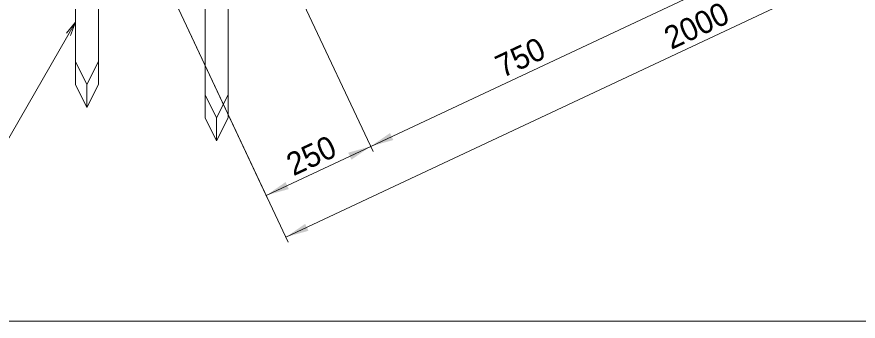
# Model space of a CAD drawing. Units: millimetres at full size, sheet at 1:20. Extents: x 200 to 8200, y 200 to 5740.
# Drawn here: x 2001 to 3823, y 200 to 860 of the extents above; entities that cross this region are included whole.
import ezdxf
from ezdxf.enums import TextEntityAlignment as Align

# ---------------------------------------------------------------- set-up
doc = ezdxf.new("R2010")
doc.units = ezdxf.units.MM
doc.header["$LTSCALE"] = 20
for name, color, linetype, lineweight in [('図面枠-A3', 7, 'Continuous', 20), ('寸法', 7, 'Continuous', 13), ('引出線', 7, 'Continuous', 13), ('角杭', 7, 'Continuous', 18)]:
    doc.layers.add(name, color=color, linetype=linetype, lineweight=lineweight)
doc.styles.add('ＭＳ Ｐゴシック', font='')
doc.styles.get('ＭＳ Ｐゴシック').set_extended_font_data('MS PGothic')

# ---------------------------------------------------------------- blocks, each defined once
blk = doc.blocks.new('open_arrow')
at = {"color": 0, "linetype": 'Continuous', "lineweight": -2}
blk.add_lwpolyline([(7.5, 1.25), (0, 0), (7.5, -1.25)], dxfattribs=at)
blk = doc.blocks.new('filled_arrow')
at = {"color": 0, "linetype": 'Continuous', "lineweight": -2}
blk.add_solid([(7.5, 1.25), (0, 0), (7.5, -1.25)], dxfattribs=at)

msp = doc.modelspace()

# ---------------------------------------------------------------- linework, layer by layer
at = {"layer": '図面枠-A3'}
msp.add_lwpolyline([(200, 200), (8200, 200), (8200, 5740), (200, 5740)], close=True, dxfattribs=at)
at = {"layer": '寸法', "lineweight": 18}
for p, q in [((2446.81, 1260.99), (2772.35, 568.26)), ((2583.52, 382.29), (4393.6, 1232.93)), ((2465.64, 1220.92), (2772.35, 568.26)), ((2239.38, 1114.59), (2546.09, 461.93)), ((2239.38, 1114.59), (2588.62, 371.43)), ((2767.25, 579.12), (3446.42, 898.3)), ((2540.99, 472.79), (2767.25, 579.12))]:
    msp.add_line(p, q, dxfattribs=at)
at = {"layer": '引出線'}
msp.add_lwpolyline([(2127.62, 848.14), (1952.09, 544.12), (1271, 544.12), (1263, 544.12)], dxfattribs=at)
at = {"layer": '角杭'}
for p, q in [((2127.62, 713.47), (2127.62, 1410.47)), ((2177.62, 1410.47), (2177.62, 713.47)), ((2408.44, 641.14), (2408.44, 1338.14)), ((2458.44, 1338.14), (2458.44, 641.14)), ((2152.62, 713.47), (2127.62, 763.47)), ((2152.62, 713.47), (2177.62, 763.47)), ((2152.62, 663.47), (2127.62, 713.47)), ((2152.62, 663.47), (2152.62, 713.47)), ((2152.62, 663.47), (2177.62, 713.47)), ((2433.44, 641.14), (2408.44, 691.14)), ((2433.44, 641.14), (2458.44, 691.14)), ((2433.44, 591.14), (2408.44, 641.14)), ((2433.44, 591.14), (2433.44, 641.14)), ((2433.44, 591.14), (2458.44, 641.14))]:
    msp.add_line(p, q, dxfattribs=at)

# ---------------------------------------------------------------- block references
at = {"layer": '寸法', "lineweight": 18, "xscale": 6.67, "yscale": 6.67}
for p, rotation in [((2767.25, 579.12), 25.2), ((2767.25, 579.12), 205.2), ((2540.99, 472.79), 25.2), ((2583.52, 382.29), 25.2)]:
    msp.add_blockref('filled_arrow', p, dxfattribs=dict(at, rotation=rotation))
at = {"layer": '引出線', "xscale": 4, "yscale": 4, "rotation": 240}
msp.add_blockref('open_arrow', (2127.62, 848.14), dxfattribs=at)

# ---------------------------------------------------------------- texts
at = {"layer": '寸法', "style": 'ＭＳ Ｐゴシック'}
for s, p in [('2000', (3472.82, 841.1)), ('750', (3091.1, 772.2)), ('250', (2638.38, 559.44))]:
    msp.add_text(s, height=49.49, rotation=25.171, dxfattribs=at).set_placement(p, align=Align.MIDDLE_CENTER)

doc.saveas('drawing.dxf')
